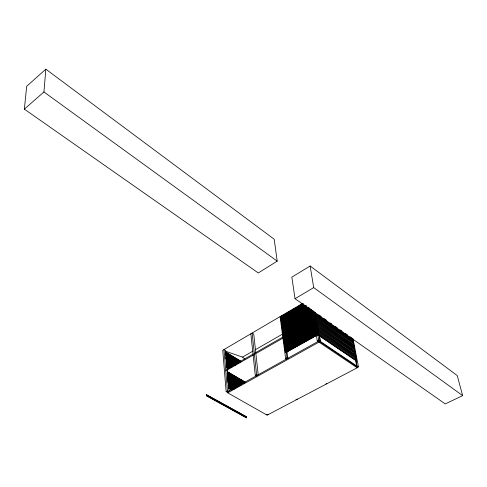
<?xml version="1.0" encoding="UTF-8"?>
<svg xmlns="http://www.w3.org/2000/svg" width="487" height="487" viewBox="0 0 487 487"><rect width="100%" height="100%" fill="white"/><g stroke="black" fill="none" stroke-linecap="round" stroke-linejoin="round"><path stroke-width="0.73" d="M24.35 109.131L43.933 91.958L45.839 69.172L274.205 239.245L277.2 261.135L258.293 272.97L24.35 109.131L26.688 86.284L45.839 69.172M310.134 266.005L291.841 277.146L295.031 298.701L445.258 403.912L462.65 395.633L457.226 375.556L310.134 266.005L313.713 287.616L462.65 395.633M295.031 298.701L313.713 287.616M302.025 303.73L222.76 350.287L226.145 391.639L227.849 392.607M313.232 311.138L282.308 328.871L313.111 311.059L317.11 335.123L285.492 352.722L280.695 316.8L303.371 303.486M280.695 316.8L302.841 303.949M303.529 304.485L280.829 317.792L303.644 304.57M304.332 305.106L280.962 318.79L304.448 305.191M305.136 305.733L281.096 319.795L305.903 305.434M306.597 305.976L281.23 320.793L306.713 306.061M306.755 306.987L281.364 321.797L306.871 307.066M308.216 307.236L281.498 322.802L308.332 307.315M309.026 307.869L281.632 323.812L309.142 307.948M309.842 308.502L281.766 324.817L309.957 308.581M310.657 309.135L281.9 325.827L310.773 309.221M311.473 309.775L282.034 326.844L311.589 309.86M312.295 310.414L282.168 327.854L312.411 310.499M315.077 313.354L352.57 339.585L352.375 338.581M315.241 314.377L352.758 340.596M225.584 351.261L242.526 357.093L253.045 351.048M255.669 349.538L282.618 334.052M315.412 315.406L353.105 341.527L353.294 342.538L315.576 316.434M315.746 317.469L353.489 343.548L353.879 345.581L316.081 319.533M226.455 369.347L253.392 353.921M254.707 353.166L282.959 336.992M315.917 318.498L353.532 344.644M225.889 370.753L253.508 354.956M254.823 354.207L283.099 338.033M316.252 320.574L354.073 346.604L354.268 347.621L316.422 321.609M316.593 322.65L354.463 348.643L354.658 349.666L316.763 323.697M316.934 324.738L354.706 350.774M317.104 325.785L355.053 351.724L355.248 352.752L317.274 326.832M317.445 327.885L355.443 353.781L355.839 355.845L317.792 329.991M317.615 328.932L355.492 354.895M317.962 331.044L356.04 356.886L356.234 357.921L318.133 332.104M206.33 394.647L246.471 416.732L246.44 417.828L206.397 395.7L206.33 394.647L246.337 416.799L246.44 417.828M206.397 395.7L246.574 417.761M318.309 333.163L356.435 358.962L356.679 361.129L352.527 338.502L350.068 336.779M285.492 352.722L317.11 335.123M318.48 334.222L356.478 360.082M314.906 312.325L318.656 335.287L356.831 361.044M226.145 391.639L227.417 390.933L228.549 391.578M250.848 333.79L255.285 375.404L256.606 374.667L257.733 375.343M280.062 316.629L285.632 358.493L287.007 357.726L288.127 358.438M312.374 310.584L317.262 340.87L318.699 340.066L320.355 341.186L319.095 341.886M318.808 341.028L227.63 391.773L227.721 392.839L267.126 415.168L357.178 367.813L356.971 366.741L318.808 341.028L318.985 342.118L357.178 367.813M227.721 392.839L318.985 342.118M355.68 366.51L356.916 365.853L358.444 366.888L357.032 367.63M268.422 414.236L267.168 414.9L266.115 414.303M295.956 399.754L297.259 399.066M325.888 384.012L326.789 383.537M228.409 386.623L232.987 389.241M228.927 387.074L232.847 389.32M228.44 386.97L232.36 389.21M228.957 387.421L232.226 389.29M228.525 388.011L231.8 389.88M228.391 388.084L231.66 389.953M228.178 383.853L235.349 387.981M228.695 384.304L234.564 387.682M228.208 384.2L234.728 387.95M228.726 384.651L234.594 388.029M228.293 385.235L234.168 388.608M228.16 385.314L234.034 388.687M228.324 385.582L234.198 388.955M228.19 385.661L234.064 389.028M228.464 381.552L237.571 386.818M227.977 381.443L237.09 386.708M227.843 381.522L236.956 386.781M228.062 382.478L236.53 387.36M227.928 382.551L235.745 387.062M228.093 382.819L235.909 387.329M227.953 382.898L235.775 387.402M227.612 378.776L239.306 385.558M227.831 379.726L238.886 386.13M227.697 379.805L238.1 385.826M227.861 380.073L238.265 386.094M227.727 380.146L237.479 385.795M227.946 381.102L237.711 386.745M227.599 376.993L240.578 384.541M228.117 377.443L241.095 384.992M227.63 377.334L240.615 384.882M228.141 377.79L240.475 384.955M227.715 378.356L240.061 385.521M227.581 378.436L239.275 385.217M227.746 378.703L239.44 385.485M227.374 374.266L242.916 383.348M227.886 374.722L242.782 383.421M227.399 374.606L242.952 383.683M227.916 375.063L242.167 383.379M227.49 375.629L241.753 383.939M227.35 375.708L241.613 384.018M227.514 375.97L241.783 384.28M227.38 376.043L241.649 384.353M227.143 371.557L245.284 382.131M227.654 372.013L245.113 382.246M227.173 371.898L245.278 382.508M227.685 372.348L245.144 382.581M227.259 372.908L244.084 382.758M227.125 372.987L243.95 382.831M227.289 373.249L244.115 383.092M227.155 373.328L243.981 383.172M226.589 366.267L229.213 367.813M226.723 366.504L229.298 368.026M226.619 366.601L228.586 367.764M226.808 367.508L228.093 368.269M226.668 367.588L227.959 368.349M226.832 367.849L228.123 368.61M226.528 363.844L231.757 366.948M226.394 363.923L231.623 367.028M226.613 364.848L231.191 367.563M226.479 364.927L230.406 367.253M226.644 365.183L230.57 367.508M226.504 365.262L230.436 367.588M226.723 366.187L229.347 367.74M226.169 361.257L233.352 365.53M226.388 362.176L232.92 366.066M226.254 362.255L232.135 365.749M226.418 362.511L232.293 366.005M226.285 362.59L232.159 366.084M226.498 363.509L231.727 366.614M227.021 363.978L231.599 366.693M226.163 359.516L235.288 364.97M226.029 359.595L235.16 365.043M226.193 359.85L234.667 364.909M226.059 359.93L234.533 364.988M226.278 360.849L234.107 365.512M226.145 360.922L233.322 365.201M226.303 361.177L233.48 365.457M225.944 356.874L237.005 363.503M225.81 356.947L236.219 363.192M225.968 357.202L237.035 363.832M225.834 357.281L236.25 363.521M255.285 375.404L256.412 376.08M226.053 358.195L235.824 364.039M225.919 358.274L235.69 364.118M226.084 358.523L235.854 364.367M225.95 358.602L235.72 364.446M225.718 354.238L239.354 362.444M225.591 354.311L238.575 362.127M225.749 354.566L238.74 362.383M225.615 354.639L238.606 362.456M225.834 355.553L238.18 362.973M226.345 356.021L238.046 363.046M225.858 355.881L238.21 363.302M226.376 356.35L237.431 362.985M225.53 351.937L241.089 361.336M226.041 352.405L240.955 361.415M225.609 352.923L240.529 361.92M225.475 353.002L240.401 361.999M225.639 353.252L240.56 362.249M225.505 353.325L239.781 361.932M285.632 358.493L286.746 359.199M317.262 340.87L318.364 341.612M320.172 341.284L356.74 365.95L355.674 360.362M318.656 335.287L356.679 361.129M318.742 314.821L321.201 316.544M323.66 318.267L326.728 320.422M330.411 323.003L331.641 323.861M335.33 326.448L337.168 327.739M340.243 329.888L342.081 331.178M345.155 333.333L347.615 335.056M43.933 91.958L277.2 261.135M242.526 357.093L244.821 359.065M353.075 338.83L358.444 366.888M355.79 359.942L356.916 365.853M319.387 335.281L320.355 341.186M319.241 335.598L320.056 340.577M315.059 312.24L318.808 335.196M314.012 311.254L318.699 340.066M313.111 311.059L316.994 335.044M286.989 351.894L287.847 358.255M281.389 315.85L287.007 357.726M280.81 316.879L285.613 352.801M255.827 352.996L253.764 334.088L252.126 333.041L256.606 374.667M255.992 354.506L258.213 374.923M229.054 391.152L225.633 350.573L223.983 349.569L227.417 390.933M206.464 394.567L206.537 395.621M313.275 312.082L282.442 329.888L313.275 312.082M313.445 313.104L282.576 330.91L313.445 313.104M313.61 314.133L282.716 331.927L313.61 314.133M313.774 315.162L282.85 332.95L313.774 315.162M313.945 316.191L282.99 333.979L313.945 316.191M314.109 317.22L283.124 335.001L314.109 317.22M314.279 318.255L283.264 336.03L314.279 318.255M314.444 319.289L283.397 337.059L314.444 319.289M314.614 320.33L283.537 338.094L314.614 320.33M314.779 321.365L283.678 339.122L314.779 321.365M314.949 322.406L283.811 340.157L314.949 322.406M315.119 323.453L283.951 341.198L315.119 323.453M315.284 324.494L284.091 342.233L315.284 324.494M315.454 325.541L284.231 343.274L315.454 325.541M315.625 326.588L284.365 344.321L315.625 326.588M315.795 327.641L284.505 345.362L315.795 327.641M315.966 328.695L284.645 346.409L315.966 328.695M316.136 329.748L284.785 347.456L316.136 329.748M316.307 330.801L284.925 348.503L316.307 330.801M316.477 331.86L285.065 349.556L316.477 331.86M316.647 332.919L285.205 350.61L316.647 332.919M316.824 333.979L285.352 351.663L316.824 333.979"/></g></svg>
